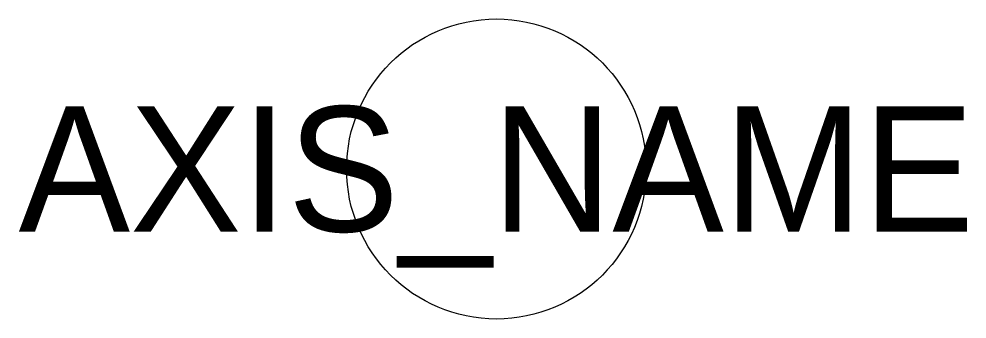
# Model space of a CAD drawing. Header units: millimetres. Extents: x -19.1 to 18.8, y -6 to 6.
import ezdxf
from ezdxf.enums import TextEntityAlignment as Align

# ---------------------------------------------------------------- set-up
doc = ezdxf.new("R2010")
doc.units = ezdxf.units.MM

msp = doc.modelspace()

# ---------------------------------------------------------------- linework, layer by layer
at = {"transparency": 33554687}
msp.add_circle((0, 0), 6, dxfattribs=at)

# ---------------------------------------------------------------- texts
at = {"color": 6, "transparency": 33554687}
msp.add_attdef('AXIS_NAME', text='A', height=5, dxfattribs=at).set_placement((0, 0), align=Align.MIDDLE_CENTER)

doc.saveas('drawing.dxf')
